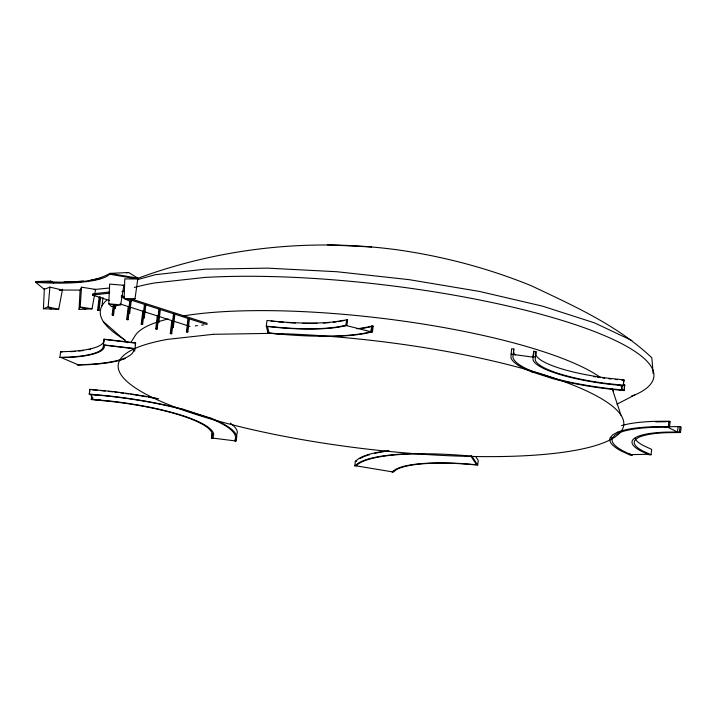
<?xml version="1.0" encoding="UTF-8"?>
<svg xmlns="http://www.w3.org/2000/svg" width="717" height="717" viewBox="0 0 717 717"><rect width="100%" height="100%" fill="white"/><g stroke="black" fill="none" stroke-linecap="round" stroke-linejoin="round"><path stroke-width="1.08" d="M515.164 355.067A98.776 21.044 6.8 0 1 513.82 349.511L513.82 349.036L511.597 348.785L510.943 357.765A101.016 21.519 6.8 0 0 531.584 371.791L552.646 378.567A101.016 21.519 6.8 0 0 607.442 388.829L624.157 390.595L624.713 384.733L624.157 390.595M533.081 356.672L533.063 359.934A78.682 16.76 6.8 0 0 608.231 384.133L623.324 385.728L623.88 379.867L608.948 378.289A76.441 16.285 6.8 0 1 535.931 354.781L535.94 351.554L533.717 351.303L533.081 356.672L535.303 356.932L535.285 360.158A76.441 16.285 6.8 0 0 608.312 383.667L623.243 385.244L623.324 385.728M533.708 354.565L533.717 351.303M62.558 289.193L58.677 309.359L43.423 308.758L44.364 288.467M79.04 309.421L80.098 290.116L81.505 287.194L95.567 289.408L92.009 308.83L79.04 309.421L80.214 306.975L81.505 287.194M80.107 290.089L62.46 290.053L49.894 287.123L48.147 306.903L51.05 309.054M104.09 339.177L103.221 347.001A89.822 19.135 6.8 0 1 68.169 357.156L59.914 357.46L60.595 351.778L68.85 351.482A89.822 19.135 6.8 0 0 103.902 341.328L104.09 339.177L135.585 342.887L135.37 345.325M124.14 358.383L125.134 358.59A121.576 25.902 6.8 0 1 87.25 364.747L77.266 364.828L78.162 364.792A120.483 25.669 6.8 0 0 133.613 350.864L133.81 348.668L104.476 345.209L104.306 347.136A90.916 19.368 6.8 0 1 68.823 357.416L59.914 357.46M135.585 342.887L134.697 350.998L133.613 350.864M49.894 287.123L44.257 289.336L35.85 282.408L35.949 281.548L50.862 281.082L53.569 282.955M109.45 300.504L92.493 295.046L92.636 293.853L109.719 291.971M97.637 310.156L99.188 297.17L99.869 297.098L100.577 297.322L99.036 310.309L97.637 310.156L99.036 310.309M98.319 310.085L99.869 297.098M96.042 394.816A125.439 26.018 5.2 0 0 90.727 394.511L89.275 394.09L89.84 389.349L110.499 391.312A126.748 27.004 6.8 0 1 158.708 398.777M89.392 394.386L89.84 389.349M102.011 305.818L102.997 297.51M91.247 399.27L110.131 401.063A103.472 22.039 6.8 0 1 213.702 434.412L212.77 438.392L211.434 438.221L212.357 434.269A102.119 21.752 6.8 0 0 110.14 401.359L91.364 399.566L91.588 396.429M91.364 399.566L91.812 395.775M100.29 399.88L92.583 399.396L92.807 397.496M109.871 274.252L109.97 273.392L128.63 272.514L137.888 278.169L135.02 298.657L130.342 301.463L124.14 298.532L124.803 278.868L137.789 279.03L109.871 274.252L107.183 276.135A99.744 21.25 6.8 0 1 45.879 282.892L35.85 282.408M114.469 307.414L113.564 314.987L112.883 315.068L112.175 314.835L113.205 306.177M112.175 314.835L112.856 314.763L113.886 306.105M115.571 305.281L115.186 308.525L113.797 308.373L114.057 306.213M113.797 308.373L114.478 308.301L114.738 306.141M126.703 319.513L128.253 306.526L128.935 306.455L127.384 319.441L126.703 319.513L127.411 319.746L128.092 319.665L128.872 313.177M130.557 299.993L131.265 300.226L129.714 313.212L129.033 313.284L128.325 313.051L129.75 301.149M128.325 313.051L129.006 312.979L130.431 301.077M141.24 324.192L142.782 311.205L143.472 311.133L141.921 324.12L141.24 324.192L141.948 324.425L142.629 324.344L143.785 314.602M142.862 317.73L144.404 304.743L145.094 304.671L145.802 304.904L144.251 317.891L142.862 317.73L144.251 317.891M143.57 317.963L145.094 304.671M158.063 321.449L157.157 329.022L156.476 329.103L155.768 328.87L157.319 315.883L158.708 316.036L157.319 315.883M155.768 328.87L156.449 328.798L158 315.812M157.39 322.408L158.941 309.43L159.622 309.35L160.33 309.583L158.78 322.569L157.39 322.408L158.78 322.569M158.072 322.336L159.622 309.35M174.159 314.028L173.469 314.109L171.928 327.095L173.317 327.248L174.867 314.261L174.159 314.028L171.695 333.701L171.013 333.781L170.305 333.548L171.847 320.562L173.245 320.714L171.847 320.562M170.305 333.548L170.987 333.477L172.537 320.49M186.456 331.774L188.006 318.787L188.688 318.707L189.396 318.94L187.845 331.926L186.456 331.774L187.845 331.926M187.137 331.693L188.688 318.707M211.434 438.221L211.999 433.489M92.583 399.396L90.727 394.511A125.394 26.708 6.8 0 1 182.53 409.488L210.224 418.396A125.394 26.708 6.8 0 1 234.522 440.812L235.794 441.26L236.018 439.36M279.325 334.059L268.041 333.145L266.303 326.154L266.975 320.472L277.013 321.494A89.822 19.135 6.8 0 0 341.202 320.723L347.539 319.737L346.867 325.419L341.409 326.629A90.916 19.368 6.8 0 1 276.439 327.418L267.441 326.504L269.063 333.011L279.325 334.059A120.483 25.669 6.8 0 0 370.976 331.783L372.464 331.881L373.145 326.199L371.648 326.101A120.483 25.669 6.8 0 1 356.932 328.771M268.041 333.145L268.275 331.254M266.303 326.154L276.341 327.176A89.822 19.135 6.8 0 0 340.53 326.396L345.952 325.186L346.634 319.513M346.625 322.713L346.849 320.813M357.514 464.41A130.485 29.756 6 0 0 356.062 465.844L354.807 465.871L355.363 461.282L358.858 458.522A131.507 28.017 6.8 0 1 388.981 450.652M371.648 326.101L370.976 331.783A120.537 23.446 8.2 0 1 366.62 332.554M371.558 331.648L372.231 325.975L370.976 331.783L346.284 325.545L344.348 325.85M477.701 465.037L471.75 455.949L470.728 455.869L476.518 464.715L464.724 463.765A92.807 19.771 6.8 0 0 395.157 469.662L392.136 472.046L393.14 472.207L396.151 469.841A91.758 19.547 6.8 0 1 464.939 464.007L477.701 465.037L478.248 460.457L475.873 456.819M513.82 349.036L513.175 354.888A98.776 21.044 6.8 0 0 533.349 371.693L553.945 378.325A98.776 21.044 6.8 0 0 621.854 389.878L624.077 390.111M533.717 351.778L533.081 357.156L510.961 354.153M535.303 356.932L535.94 351.554M618.574 389.448A98.847 21.886 9 0 0 621.854 389.878L622.365 385.576M623.243 385.244L623.88 379.867M669.185 426.714L680.039 426.597L681.15 427.144L680.514 432.512L679.402 431.975L666.308 432.109A78.682 16.76 6.8 0 0 641.132 451.127L649.172 454.802L651.045 454.766L651.69 449.389L643.741 445.75A76.441 16.285 6.8 0 1 635.235 438.705M668.997 421.211L670.108 421.748L669.472 427.117L668.361 426.579L668.997 421.211L654.504 421.363A101.016 21.519 6.8 0 0 621.505 425.656M675.253 431.903L677.475 431.993L678.121 426.624M679.402 431.975L680.039 426.597M120.68 304.842L123.871 285.294L109.647 284.093L108.76 303.829L111.574 306.679L120.68 304.842L108.76 303.829L116.127 305.756M236.359 436.519L237.372 432.163A126.748 27.004 6.8 0 0 230.282 423.102M235.794 441.26L236.807 436.895A126.748 27.004 6.8 0 0 211.3 418.343L183.301 409.335A126.748 27.004 6.8 0 0 109.934 396.053L89.275 394.09M50.217 282.139L50.862 281.082M130.718 342.744L134.76 336.309A242.436 51.642 6.8 0 1 168.262 318.957M629.078 453.637A98.847 24.593 7.5 0 0 631.139 454.632L632.322 455.178L630.44 455.214L621.54 451.145A101.016 21.519 6.8 0 1 610.301 437.603L612.793 434.771L617.355 432.279A101.016 21.519 6.8 0 1 653.868 426.732L668.361 426.579M610.301 437.603L612.515 437.908L614.953 435.129L619.416 432.692A98.776 21.044 6.8 0 1 667.545 427.144L669.472 427.117M393.785 470.612L392.378 471.858L356.062 465.844A130.458 27.793 6.8 0 1 470.89 456.111M356.609 461.255L355.363 461.282M354.807 465.871L358.312 463.11A131.507 28.017 6.8 0 1 417.688 453.538L418.208 453.798M616.934 404.191L634.733 395.004A278.698 59.368 6.8 0 0 541.577 314.467A278.698 59.368 6.8 0 0 204.587 277.461L154.424 282.982A278.698 59.368 6.8 0 0 134.33 287.49M43.423 308.758L48.147 306.903L58.677 309.359M137.359 278.51C219.868 247.912 309.627 238.107 396.824 249.74C442.963 256.265 488.187 268.194 531.369 285.769C573.609 305.854 617.471 325.231 651.834 357.783L653.151 373.53M137.395 279.657L155.419 274.674L205.573 269.144L267.495 268.14L336.945 271.734L409.201 279.666L479.332 291.407L542.563 306.15L594.59 322.901L631.856 340.512M631.641 395.856L634.733 395.004M123.718 285.285L122.84 285.5L123.871 285.294M342.09 320.956L344.035 320.526M346.956 319.872L347.539 319.737M368.009 327.346L373.145 326.199M372.464 331.881L366.306 333.253A121.576 25.902 6.8 0 1 319.217 336.452L318.751 336.183M182.53 409.488L183.301 409.335M552.646 378.567L553.945 378.325M126.452 272.845L128.63 272.514M109.701 287.983L94.169 289.516M92.493 295.046L109.576 293.163M99.896 297.403L100.577 297.322M130.584 300.298L131.265 300.226M145.121 304.976L145.802 304.904M189.396 318.94L188.006 318.787M171.928 327.095L173.317 327.248M195.311 325.841L197.444 325.608M201.719 325.133L203.852 324.9M95.594 279.63L91.167 280.06L101.689 278.259M64.611 357.433L61.42 357.684L78.162 364.792A120.537 28.581 5.8 0 0 82.455 364.532M531.584 371.791L533.349 371.693M210.224 418.396L211.3 418.343M62.101 352.011L60.595 351.778M668.181 421.766L670.108 421.748M680.514 432.512L667.563 432.656A76.441 16.285 6.8 0 0 643.095 451.127L651.045 454.766M135.02 298.657L124.14 298.532L132.681 300.065M59.502 289.973L61.474 290.026M371.657 246.98L327.337 244.793M59.242 289.928L61.384 290.009M35.949 281.548C60.38 281.557 87.77 285.76 109.97 273.392L137.888 278.169M271.116 321.135L275.122 321.539M608.876 378.764L611.018 378.988M615.311 379.445L617.454 379.669M621.747 380.127L623.969 380.36M106.233 339.661L129.051 342.35M131.229 342.609L134.482 342.995M103.409 344.85L134.913 348.561M212.841 438.114L234.522 440.812M617.902 385.011L621.11 385.495L621.854 389.878M92.009 308.83L80.214 306.975L85.52 309.126M617.355 432.279L619.416 432.692M345.952 325.186L346.867 325.419M121.379 295.727L124.552 296.748M133.03 299.482L207.195 323.358M121.236 296.919L124.417 297.94M130.772 299.984L207.061 324.55M158.941 309.43L159.649 309.654M173.469 314.109L174.177 314.333M128.253 306.526L128.961 306.759M142.782 311.205L143.49 311.438M120.044 303.918L128.522 306.643M130.637 307.324L189.969 326.432M114.478 308.301L115.186 308.525M129.006 312.979L129.714 313.212M112.856 314.763L113.564 314.987M127.384 319.441L128.092 319.665M141.921 324.12L142.629 324.344M156.449 328.798L157.157 329.022M170.987 333.477L171.695 333.701M677.475 431.993L667.545 427.144A98.847 18.275 8.3 0 0 664.363 427M646.044 453.207L647.989 454.264L631.139 454.632A98.776 21.044 6.8 0 1 612.515 437.908M103.329 321.575L127.554 342.717M621.012 415.26L612.175 388.739A242.436 51.642 6.8 0 1 613.411 390.944M341.184 321.126A90.916 19.368 6.8 0 1 338.343 321.601M336.345 321.879A90.916 19.368 6.8 0 1 333.199 322.265M329.318 322.641A90.916 19.368 6.8 0 1 323.385 323.044M317.039 323.286A90.916 19.368 6.8 0 1 302.825 323.277M295.538 323.017A90.916 19.368 6.8 0 1 286.97 322.533M283.708 322.3A90.916 19.368 6.8 0 1 278.223 321.843M366.987 327.57A121.576 25.902 6.8 0 1 360.66 328.628M90.521 349.251A90.916 19.368 6.8 0 1 88.783 349.609M83.055 350.541A90.916 19.368 6.8 0 1 78.834 351.043M75.464 351.348A90.916 19.368 6.8 0 1 70.526 351.688M359.853 458.701A130.458 27.793 6.8 0 1 363.492 456.837M364.541 456.397A130.458 27.793 6.8 0 1 369.506 454.695M374.677 453.359A130.458 27.793 6.8 0 1 384.348 451.593M92.35 389.86A125.394 26.708 6.8 0 1 97.664 390.308M100.873 390.604A125.394 26.708 6.8 0 1 105.157 391.034M108.375 391.374A125.394 26.708 6.8 0 1 112.65 391.849M114.801 392.1A125.394 26.708 6.8 0 1 118.018 392.495M120.16 392.764A125.394 26.708 6.8 0 1 123.378 393.194M125.511 393.481A125.394 26.708 6.8 0 1 128.701 393.929M130.817 394.242A125.394 26.708 6.8 0 1 146.528 396.788M148.571 397.155A125.394 26.708 6.8 0 1 157.14 398.777M104.637 395.399A125.439 26.018 5.2 0 1 107.864 395.65M655.759 421.901A98.776 21.044 6.8 0 1 666.048 421.757M604.727 378.235A78.682 16.76 6.8 0 1 602.656 377.958M599.564 377.509A78.682 16.76 6.8 0 1 597.512 377.205M595.477 376.882A78.682 16.76 6.8 0 1 593.452 376.55M124.875 339.786A278.698 59.368 6.8 0 1 106.761 300.199M121.899 291.631A278.698 59.368 6.8 0 1 123.629 290.959M183.167 315.964A242.436 51.642 6.8 0 1 410.832 322.184A242.436 51.642 6.8 0 1 600.335 377.348M213.442 334.301L167.635 339.356A254.544 54.223 6.8 0 0 299.374 439.136A254.544 54.223 6.8 0 0 623.342 420.252A254.544 54.223 6.8 0 0 269.995 333.387L213.442 334.301M83.378 281.216L63.867 282.256L83.378 281.216"/></g></svg>
